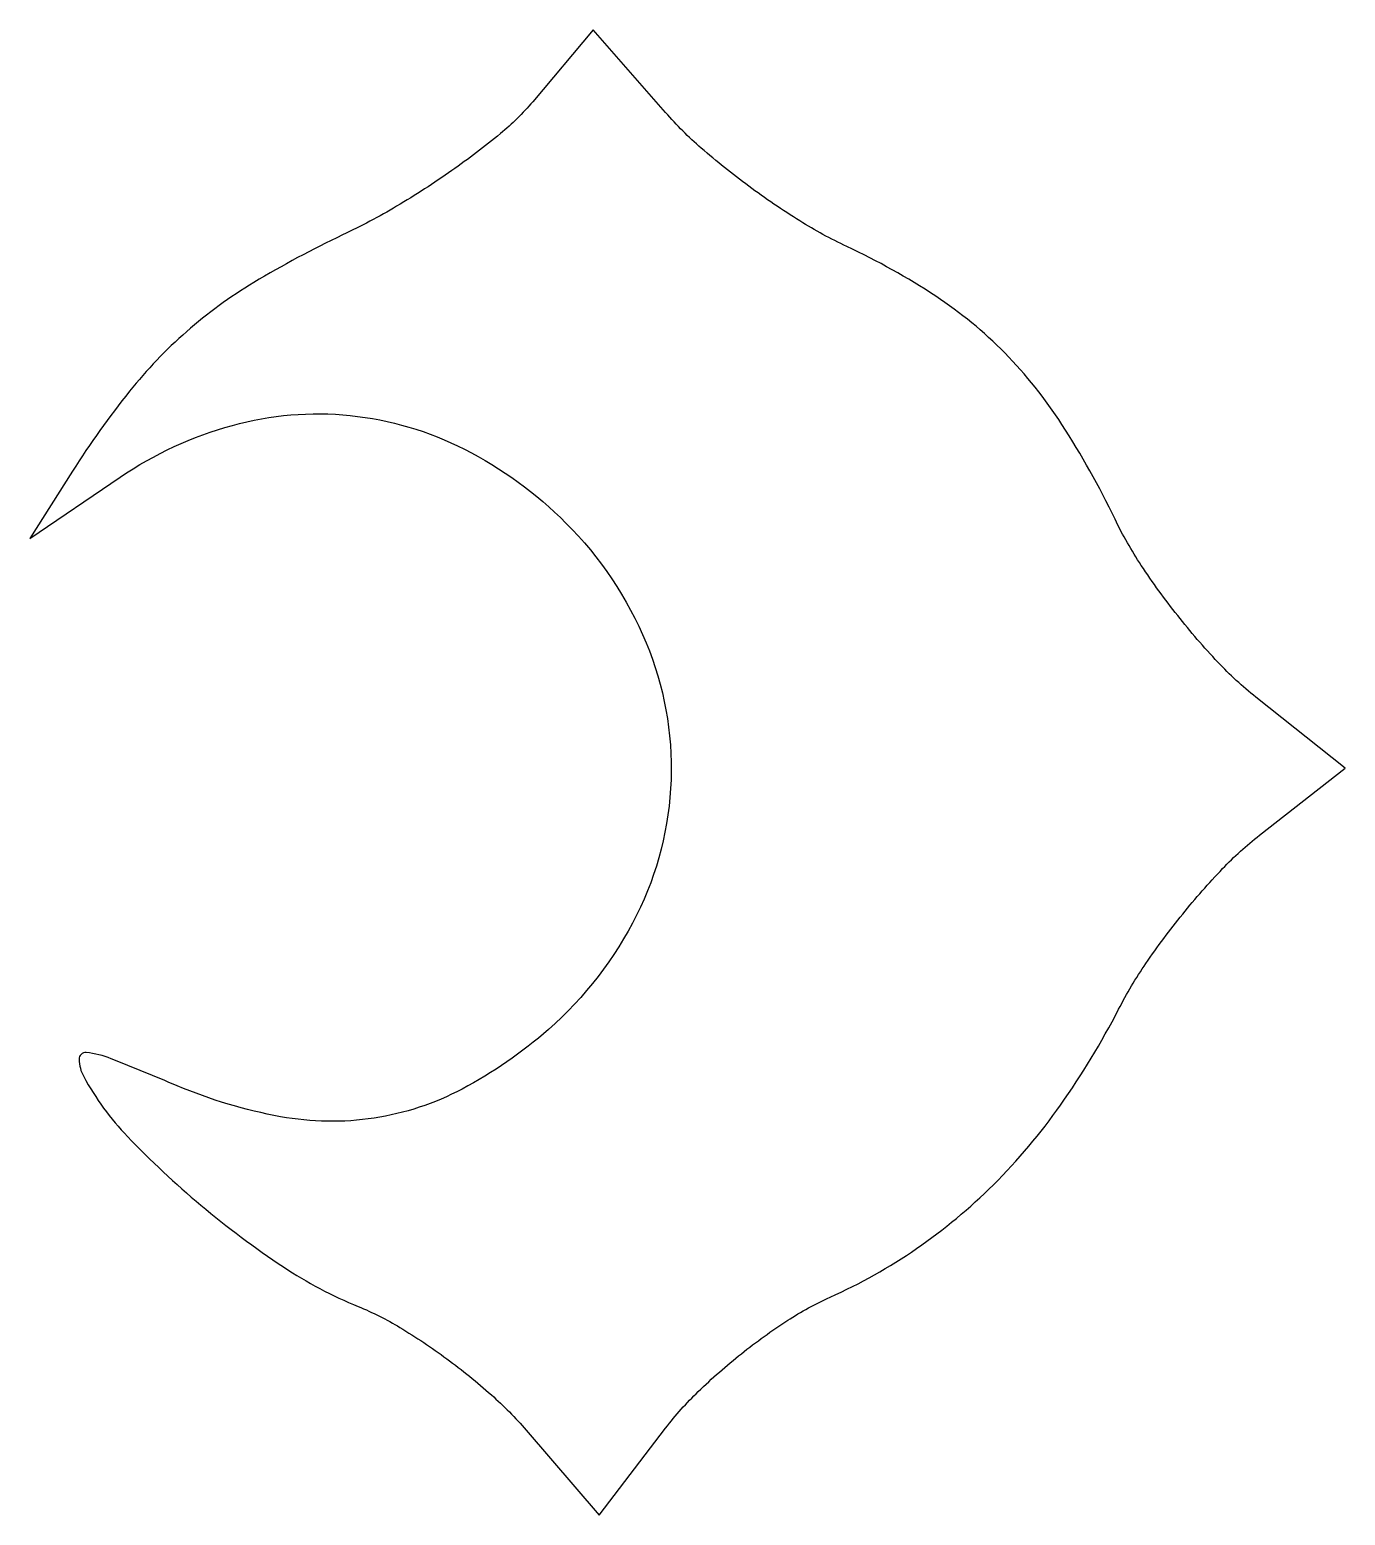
# Model space of a CAD drawing. Extents: x 4.7 to 60.1, y 0.7 to 63.3.
import ezdxf

# ---------------------------------------------------------------- set-up
doc = ezdxf.new("R2010")
doc.units = 0

msp = doc.modelspace()

# ---------------------------------------------------------------- linework, layer by layer
msp.add_lwpolyline([(25.848502, 60.231801, -0.045686), (24.48868, 58.886632, -0.019319), (22.443022, 57.331384, -0.018923), (20.115634, 55.827864, -0.023466), (17.839164, 54.617125, 0.025142), (14.098948, 52.611791, 0.044097), (11.264704, 50.542863, 0.044727), (8.863763, 48.030402, 0.026716), (6.46081, 44.663729), (4.656926, 41.827457), (8.46801, 44.413729, -0.081972), (13.193889, 46.59631, -0.093182), (18.158761, 47.010579, -0.09235), (22.970117, 45.591775, -0.078957), (27.251019, 42.480174, -0.097787), (30.626533, 37.43582, -0.107799), (31.677228, 31.662094, -0.107572), (30.228313, 25.965801, -0.097019), (26.509026, 21.142069, -0.058341), (22.869814, 18.631009, -0.084422), (19.168006, 17.408423, -0.083087), (15.225972, 17.468545, -0.054729), (10.871137, 18.769945, 0.005152), (8.093153, 19.910018, 0.070347), (7.03399, 20.167719, 0.453005), (6.733662, 19.886531, 0.117212), (6.931953, 19.158043, 0.066123), (8.779019, 16.63096, 0.027622), (11.865891, 13.741704, 0.027694), (15.350684, 11.137695, 0.049895), (18.5, 9.471385, -0.039516), (20.254717, 8.588991, -0.022529), (22.228304, 7.267614, -0.022389), (24.106526, 5.749374, -0.034265), (25.575077, 4.25809), (28.650154, 0.674772), (31.450336, 4.346, -0.037968), (32.822007, 5.886461, -0.023703), (34.639607, 7.480616, -0.023741), (36.592027, 8.889643, -0.03931), (38.375259, 9.861694, 0.045829), (42.025346, 11.913441, 0.045188), (45.259282, 14.604342, 0.043047), (48.088261, 17.960019, 0.03477), (50.5322, 21.992301, -0.031009), (51.683552, 23.924535, -0.020271), (53.233007, 26.006007, -0.020402), (54.915137, 27.919103, -0.036346), (56.468108, 29.326021), (60.08369, 32.152041), (56.318775, 35.144019, -0.036092), (54.718997, 36.615514, -0.02132), (53.022004, 38.58046, -0.021264), (51.487131, 40.698009, -0.033905), (50.382627, 42.641038, 0.030825), (48.144278, 46.635738, 0.05121), (45.73521, 49.647315, 0.053029), (42.828335, 52.035755, 0.035927), (39.083995, 54.130299, -0.030107), (37.106387, 55.206555, -0.019459), (34.950698, 56.673458, -0.019567), (32.948559, 58.277816, -0.034616), (31.450295, 59.771537), (28.40059, 63.264786)], format="xyb", close=True)

doc.saveas('drawing.dxf')
